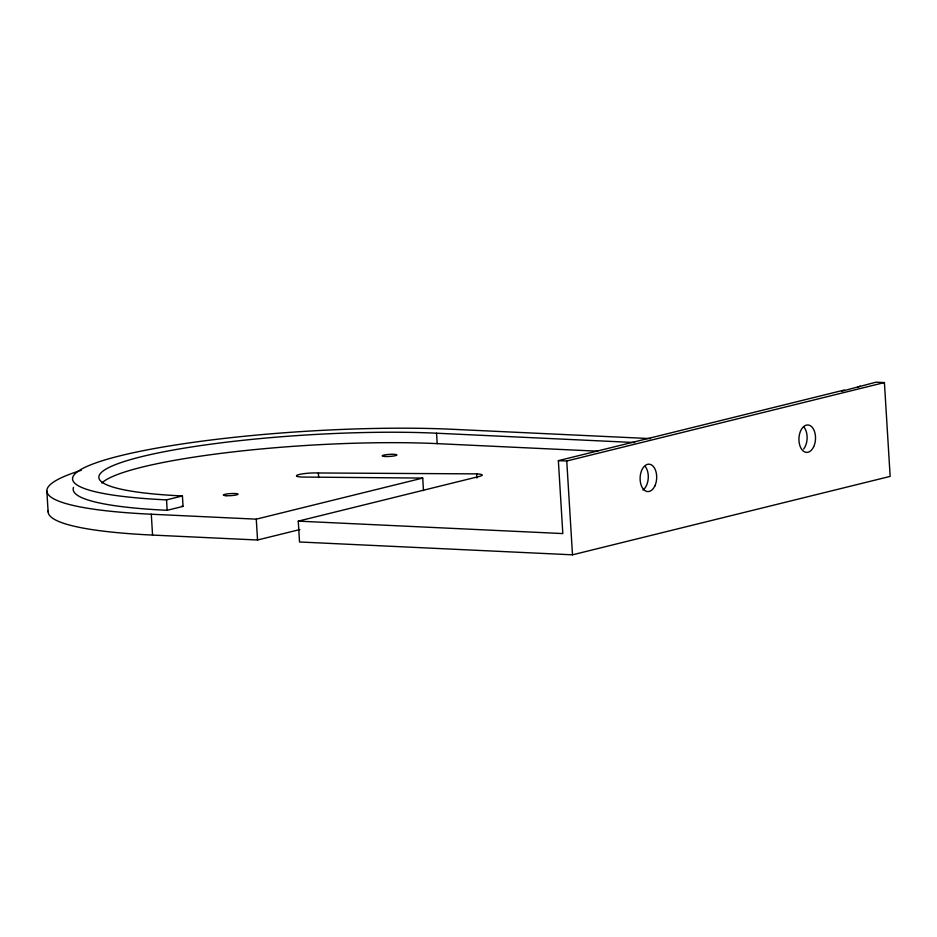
<?xml version="1.0" encoding="UTF-8"?>
<svg xmlns="http://www.w3.org/2000/svg" width="937" height="937" viewBox="0 0 937 937"><rect width="100%" height="100%" fill="white"/><g stroke="black" fill="none" stroke-linecap="round" stroke-linejoin="round"><path stroke-width="1.41" d="M841.59 391.268L876.013 382.179L884.411 382.565L890.15 476.394L572.495 554.821L299.535 541.984L298.259 521.136L479.334 476.429A13.715 1.933 -3.5 0 0 482.04 475.293M857.472 387.344L860.131 386.114M650.559 438.61L452.43 429.287A237.377 33.451 -3.5 0 0 120.51 455.698A237.377 33.451 -3.5 0 0 166.54 499.878L182.422 495.954L183.055 506.378L167.173 510.302A237.377 33.451 -3.5 0 1 73.519 487.381M78.989 471.042A263.754 37.164 -3.5 0 0 151.29 514.226L256.269 519.157L422.728 478.069L423.489 490.578M298.259 521.136L562.821 533.575L558.358 460.664L844.249 390.038M558.358 460.664L566.756 460.992L884.411 382.565M48.232 510.595A263.754 37.164 -3.5 0 0 152.567 535.074L257.546 540.005L299.863 529.557M296.49 475.645A13.715 1.933 -3.5 0 1 304.607 473.572A13.715 1.933 -3.5 0 1 318.381 472.974L476.675 473.876A13.715 1.933 -3.5 0 1 482.016 474.895M422.728 478.069L301.866 477.05A13.715 1.933 -3.5 0 1 296.514 476.043M182.422 495.954A211.001 29.726 -3.5 0 1 141.51 456.682A211.001 29.726 -3.5 0 1 436.548 433.21L634.677 442.533M101.875 483.035A211.001 29.726 -3.5 0 1 437.181 443.634L597.712 451.189M566.756 460.992L572.495 554.821M476.675 473.876L476.921 478.046M436.548 433.21L437.181 443.634M318.381 472.974L318.639 477.144M256.269 519.157L257.546 540.005M166.54 499.878L167.173 510.302M151.29 514.226L152.567 535.074M46.85 491.047L48.127 511.895M80.09 470.69A263.754 37.164 -3.5 0 1 81.226 470.339M804.087 427.249A13.715 8.281 -87.3 0 1 803.677 448.987M645.253 466.462A13.715 8.281 -87.3 0 1 642.934 490.051M183.055 506.378A211.001 29.726 -3.5 0 1 181.591 506.308M813.656 446.808A13.715 8.281 -87.3 0 0 808.561 425.047A13.715 8.281 -87.3 0 0 799.46 444.138A13.715 8.281 -87.3 0 0 813.656 446.808M654.822 486.022A13.715 8.281 -87.3 0 0 649.739 464.26A13.715 8.281 -87.3 0 0 640.639 483.351A13.715 8.281 -87.3 0 0 654.822 486.022M385.084 456.495A7.391 1.042 -3.5 0 0 396.855 455.089A7.391 1.042 -3.5 0 0 386.665 454.609A7.391 1.042 -3.5 0 0 385.084 456.495M226.262 495.708A7.391 1.042 -3.5 0 0 238.021 494.303A7.391 1.042 -3.5 0 0 227.832 493.822A7.391 1.042 -3.5 0 0 226.262 495.708"/></g></svg>
